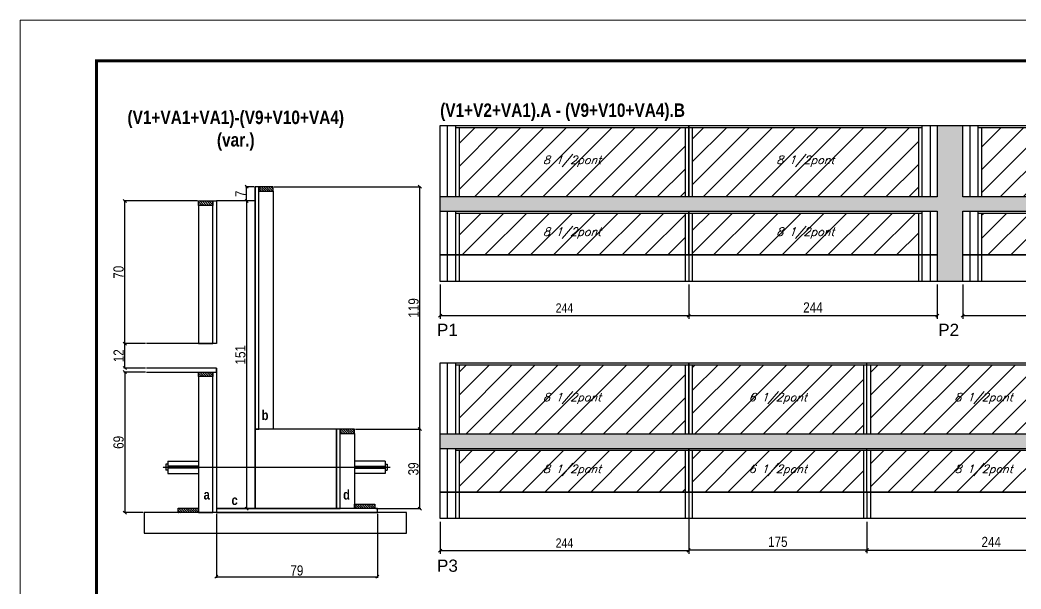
# Model space of a CAD drawing. Extents: x 3330 to 22105, y 1197 to 30204.
# Drawn here: x 17615 to 18597, y 22363 to 22922 of the extents above; entities that cross this region are included whole.
import ezdxf

# ---------------------------------------------------------------- set-up
doc = ezdxf.new("R2010")
doc.units = 0
doc.linetypes.add('DASHED', pattern=[0.75, 0.5, -0.25])
doc.linetypes.add('HIDDEN', pattern=[0.375, 0.25, -0.125])
for name, color, linetype in [('5', 5, 'Continuous'), ('barrote', 251, 'Continuous'), ('COTA', 241, 'Continuous'), ('detalhes', 4, 'Continuous'), ('NOMENCLATURA', 7, 'Continuous'), ('Painéis', 200, 'Continuous'), ('SARR_2.2x10', 60, 'Continuous'), ('SARR_2.2x7', 40, 'Continuous'), ('SARR_3.5x7', 81, 'Continuous'), ('TENSOR', 3, 'Continuous'), ('texto', 7, 'Continuous')]:
    doc.layers.add(name, color=color, linetype=linetype)
for name, color, linetype, lineweight in [('CONCRETO', 251, 'Continuous', 25), ('Folhas', 255, 'Continuous', 9), ('Hachura', 251, 'Continuous', 9), ('SARRAFO DE PRESSAO', 251, 'DASHED', 9)]:
    doc.layers.add(name, color=color, linetype=linetype, lineweight=lineweight)
doc.styles.add('COTA TECNICA', font='techl___.ttf', dxfattribs={"height": 10})
doc.styles.add('COTA TECNICA 2X', font='techl___.ttf', dxfattribs={"height": 10})
doc.styles.add('COTA TECNICA-50', font='techl___.ttf', dxfattribs={"height": 9})
doc.styles.add('Romans', font='romans.shx')
doc.styles.get("Standard").update_dxf_attribs({"font": 'arial.ttf'})
doc.styles.add('TECNICA', font='techb___.ttf', dxfattribs={"height": 10})
doc.dimstyles.new('COTA PAINEL-50', dxfattribs={"dimtxt": 9, "dimasz": 3, "dimexe": 3, "dimexo": 3, "dimgap": 3, "dimtad": 1, "dimdec": 1, "dimzin": 12, "dimdsep": 46, "dimtxsty": 'COTA TECNICA-50', "dimblk1": 'OBLIQUE', "dimblk2": 'OBLIQUE', "dimsah": 1, "dimcen": 0.9, "dimclrd": 4, "dimclre": 4, "dimclrt": 240, "dimadec": 1, "dimazin": 3, "dimtfac": 1, "dimtdec": 1, "dimtmove": 0, "dimatfit": 3, "dimfxl": 1, "dimtolj": 1, "dimtzin": 12, "dimarcsym": 0})
doc.dimstyles.new('PAINEL', dxfattribs={"dimtxt": 10, "dimasz": 3, "dimexe": 3, "dimexo": 3, "dimgap": 3, "dimtad": 1, "dimdec": 1, "dimzin": 12, "dimdsep": 46, "dimtxsty": 'COTA TECNICA', "dimblk1": 'OBLIQUE', "dimblk2": 'OBLIQUE', "dimsah": 1, "dimcen": 0.9, "dimclrd": 4, "dimclre": 4, "dimclrt": 240, "dimadec": 1, "dimazin": 3, "dimtfac": 1, "dimtdec": 1, "dimtmove": 0, "dimatfit": 3, "dimfxl": 1, "dimtolj": 1, "dimtzin": 12, "dimarcsym": 0})
doc.dimstyles.new('SECAO', dxfattribs={"dimscale": 0.333333, "dimtxt": 5, "dimasz": 9, "dimexe": 3, "dimexo": 3, "dimgap": 3, "dimtad": 1, "dimdec": 1, "dimlfac": 0.5, "dimzin": 12, "dimdsep": 46, "dimtxsty": 'COTA TECNICA 2X', "dimblk1": 'OBLIQUE', "dimblk2": 'OBLIQUE', "dimsah": 1, "dimcen": 0.9, "dimclrd": 4, "dimclre": 4, "dimclrt": 240, "dimadec": 1, "dimazin": 3, "dimtfac": 1, "dimtdec": 1, "dimtmove": 0, "dimatfit": 3, "dimfxl": 1, "dimtolj": 1, "dimtzin": 12, "dimarcsym": 0})
pattern_1 = [(45, (-116174.941, -6575.657), (-11.2253202, 11.2253202), [])]

# ---------------------------------------------------------------- blocks, each defined once
blk = doc.blocks.new('9999999999')
at = {"layer": 'Folhas'}
blk.add_lwpolyline([(98138.98, 34190.21), (99623.98, 34190.21), (99623.98, 35240.21), (98138.98, 35240.21)], close=True, dxfattribs=at)
at = {"layer": 'Folhas', "color": 30, "const_width": 3}
blk.add_lwpolyline([(98213.98, 34230.21), (99583.98, 34230.21), (99583.98, 35200.21), (98213.98, 35200.21)], close=True, dxfattribs=at)
blk = doc.blocks.new('_Oblique')
at = {"color": 0, "linetype": 'ByBlock', "lineweight": -2}
blk.add_line((-0.5, -0.5), (0.5, 0.5), dxfattribs=at)
blk = doc.blocks.new('*D2567')
at = {"layer": 'COTA', "color": 4, "lineweight": -2, "transparency": 16777216}
for p, q in [((17943.96, 22520.02), (18008.06, 22520.02)), ((18007.06, 22442.02), (18007.06, 22520.02)), ((17963.96, 22442.02), (18008.06, 22442.02))]:
    blk.add_line(p, q, dxfattribs=at)
at = {"layer": 'Defpoints', "color": 0, "transparency": 16777216}
for p in [(17942.96, 22520.02), (18007.06, 22520.02), (17962.96, 22442.02)]:
    blk.add_point(p, dxfattribs=at)
at = {"layer": 'COTA', "color": 4, "lineweight": -2, "transparency": 16777216, "xscale": 3, "yscale": 3, "zscale": 3}
for p, rotation in [((18007.06, 22520.02), 90), ((18007.06, 22442.02), 270)]:
    blk.add_blockref('_Oblique', p, dxfattribs=dict(at, rotation=rotation))
at = {"layer": 'COTA', "color": 240, "transparency": 16777216, "insert": (18000.81, 22481.02), "char_height": 10, "attachment_point": 5, "rotation": 90, "style": 'COTA TECNICA 2X'}
blk.add_mtext('\\A1;39', dxfattribs=at)
blk = doc.blocks.new('*D2568')
at = {"layer": 'COTA', "color": 4, "lineweight": -2, "transparency": 16777216}
for p, q in [((17863.96, 22758.02), (18008.06, 22758.02)), ((18007.06, 22520.02), (18007.06, 22758.02)), ((17943.96, 22520.02), (18008.06, 22520.02))]:
    blk.add_line(p, q, dxfattribs=at)
at = {"layer": 'Defpoints', "color": 0, "transparency": 16777216}
for p in [(17862.96, 22758.02), (18007.06, 22758.02), (17942.96, 22520.02)]:
    blk.add_point(p, dxfattribs=at)
at = {"layer": 'COTA', "color": 4, "lineweight": -2, "transparency": 16777216, "xscale": 3, "yscale": 3, "zscale": 3}
for p, rotation in [((18007.06, 22758.02), 90), ((18007.06, 22520.02), 270)]:
    blk.add_blockref('_Oblique', p, dxfattribs=dict(at, rotation=rotation))
at = {"layer": 'COTA', "color": 240, "transparency": 16777216, "insert": (18000.97, 22639.02), "char_height": 10, "attachment_point": 5, "rotation": 90, "style": 'COTA TECNICA 2X'}
blk.add_mtext('\\A1;119', dxfattribs=at)
blk = doc.blocks.new('*D2569')
at = {"layer": 'COTA', "color": 4, "lineweight": -2, "transparency": 16777216}
for p, q in [((17737.67, 22576.02), (17716.45, 22576.02)), ((17717.45, 22576.02), (17717.45, 22438.02)), ((17735.31, 22438.02), (17716.45, 22438.02))]:
    blk.add_line(p, q, dxfattribs=at)
at = {"layer": 'Defpoints', "color": 0, "transparency": 16777216}
for p in [(17738.67, 22576.02), (17717.45, 22438.02), (17736.31, 22438.02, 0)]:
    blk.add_point(p, dxfattribs=at)
at = {"layer": 'COTA', "color": 4, "lineweight": -2, "transparency": 16777216, "xscale": 3, "yscale": 3, "zscale": 3}
for p, rotation in [((17717.45, 22576.02), 90), ((17717.45, 22438.02), 270)]:
    blk.add_blockref('_Oblique', p, dxfattribs=dict(at, rotation=rotation))
at = {"layer": 'COTA', "color": 240, "transparency": 16777216, "insert": (17711.31, 22507.02), "char_height": 10, "attachment_point": 5, "rotation": 90, "style": 'COTA TECNICA 2X'}
blk.add_mtext('\\A1;69', dxfattribs=at)
blk = doc.blocks.new('*D2603')
at = {"layer": 'COTA', "color": 4, "lineweight": -2, "transparency": 16777216}
for p, q in [((17737.67, 22604.02), (17716.45, 22604.02)), ((17717.45, 22580.02), (17717.45, 22604.02)), ((17737.67, 22580.02), (17716.45, 22580.02))]:
    blk.add_line(p, q, dxfattribs=at)
at = {"layer": 'Defpoints', "color": 0, "transparency": 16777216}
for p in [(17717.45, 22604.02), (17738.67, 22604.02), (17738.67, 22580.02)]:
    blk.add_point(p, dxfattribs=at)
at = {"layer": 'COTA', "color": 4, "lineweight": -2, "transparency": 16777216, "xscale": 3, "yscale": 3, "zscale": 3}
for p, rotation in [((17717.45, 22604.02), 90), ((17717.45, 22580.02), 270)]:
    blk.add_blockref('_Oblique', p, dxfattribs=dict(at, rotation=rotation))
at = {"layer": 'COTA', "color": 240, "transparency": 16777216, "insert": (17711.39, 22592.02), "char_height": 10, "attachment_point": 5, "rotation": 90, "style": 'COTA TECNICA 2X'}
blk.add_mtext('\\A1;12', dxfattribs=at)
blk = doc.blocks.new('*D2604')
at = {"layer": 'COTA', "color": 4, "lineweight": -2, "transparency": 16777216}
for p, q in [((17788.76, 22744.02), (17716.45, 22744.02)), ((17717.45, 22604.02), (17717.45, 22744.02)), ((17737.67, 22604.02), (17716.45, 22604.02))]:
    blk.add_line(p, q, dxfattribs=at)
at = {"layer": 'Defpoints', "color": 0, "transparency": 16777216}
for p in [(17717.45, 22744.02), (17789.76, 22744.02), (17738.67, 22604.02)]:
    blk.add_point(p, dxfattribs=at)
at = {"layer": 'COTA', "color": 4, "lineweight": -2, "transparency": 16777216, "xscale": 3, "yscale": 3, "zscale": 3}
for p, rotation in [((17717.45, 22744.02), 90), ((17717.45, 22604.02), 270)]:
    blk.add_blockref('_Oblique', p, dxfattribs=dict(at, rotation=rotation))
at = {"layer": 'COTA', "color": 240, "transparency": 16777216, "insert": (17711.34, 22674.02), "char_height": 10, "attachment_point": 5, "rotation": 90, "style": 'COTA TECNICA 2X'}
blk.add_mtext('\\A1;70', dxfattribs=at)
blk = doc.blocks.new('*D2605')
at = {"layer": 'COTA', "color": 4, "lineweight": -2, "transparency": 16777216}
for p, q in [((17844.36, 22744.02), (17836.01, 22744.02)), ((17837.01, 22744.02), (17837.01, 22442.02)), ((17844.36, 22442.02), (17836.01, 22442.02))]:
    blk.add_line(p, q, dxfattribs=at)
at = {"layer": 'Defpoints', "color": 0, "transparency": 16777216}
for p in [(17845.36, 22744.02), (17837.01, 22442.02), (17845.36, 22442.02)]:
    blk.add_point(p, dxfattribs=at)
at = {"layer": 'COTA', "color": 4, "lineweight": -2, "transparency": 16777216, "xscale": 3, "yscale": 3, "zscale": 3}
for p, rotation in [((17837.01, 22744.02), 90), ((17837.01, 22442.02), 270)]:
    blk.add_blockref('_Oblique', p, dxfattribs=dict(at, rotation=rotation))
at = {"layer": 'COTA', "color": 240, "transparency": 16777216, "insert": (17830.9, 22593.02), "char_height": 10, "attachment_point": 5, "rotation": 90, "style": 'COTA TECNICA 2X'}
blk.add_mtext('\\A1;151', dxfattribs=at)
blk = doc.blocks.new('*D2606')
at = {"layer": 'COTA', "color": 4, "lineweight": -2, "transparency": 16777216}
for p, q in [((17807.36, 22437.02), (17807.36, 22374.08)), ((17965.36, 22437.02), (17965.36, 22374.08)), ((17807.36, 22375.08), (17965.36, 22375.08))]:
    blk.add_line(p, q, dxfattribs=at)
at = {"layer": 'Defpoints', "color": 0, "transparency": 16777216}
for p in [(17807.36, 22438.02), (17965.36, 22438.02), (17965.36, 22375.08)]:
    blk.add_point(p, dxfattribs=at)
at = {"layer": 'COTA', "color": 4, "lineweight": -2, "transparency": 16777216, "xscale": 3, "yscale": 3, "zscale": 3, "rotation": 180}
blk.add_blockref('_Oblique', (17807.36, 22375.08), dxfattribs=at)
at = {"layer": 'COTA', "color": 4, "lineweight": -2, "transparency": 16777216, "xscale": 3, "yscale": 3, "zscale": 3}
blk.add_blockref('_Oblique', (17965.36, 22375.08), dxfattribs=at)
at = {"layer": 'COTA', "color": 240, "transparency": 16777216, "insert": (17886.36, 22381.19), "char_height": 10, "attachment_point": 5, "style": 'COTA TECNICA 2X'}
blk.add_mtext('\\A1;79', dxfattribs=at)
blk = doc.blocks.new('*D2607')
at = {"layer": 'COTA', "color": 4, "lineweight": -2, "transparency": 16777216}
for p, q in [((17844.36, 22758.02), (17836.01, 22758.02)), ((17837.01, 22744.02), (17837.01, 22758.02)), ((17844.36, 22744.02), (17836.01, 22744.02))]:
    blk.add_line(p, q, dxfattribs=at)
at = {"layer": 'Defpoints', "color": 0, "transparency": 16777216}
for p in [(17837.01, 22758.02), (17845.36, 22758.02), (17845.36, 22744.02)]:
    blk.add_point(p, dxfattribs=at)
at = {"layer": 'COTA', "color": 4, "lineweight": -2, "transparency": 16777216, "xscale": 3, "yscale": 3, "zscale": 3}
for p, rotation in [((17837.01, 22758.02), 90), ((17837.01, 22744.02), 270)]:
    blk.add_blockref('_Oblique', p, dxfattribs=dict(at, rotation=rotation))
at = {"layer": 'COTA', "color": 240, "transparency": 16777216, "insert": (17830.93, 22751.02), "char_height": 10, "attachment_point": 5, "rotation": 90, "style": 'COTA TECNICA 2X'}
blk.add_mtext('\\A1;7', dxfattribs=at)
blk = doc.blocks.new('*D2608')
at = {"layer": 'COTA', "color": 4, "linetype": 'ByBlock', "lineweight": -2, "transparency": 16777216}
for p, q in [((18027.04, 22662.03), (18027.04, 22628.41)), ((18271.04, 22662.03), (18271.04, 22628.41)), ((18271.04, 22631.41), (18027.04, 22631.41))]:
    blk.add_line(p, q, dxfattribs=at)
at = {"layer": 'Defpoints', "color": 0, "linetype": 'ByBlock', "transparency": 16777216}
for p in [(18027.04, 22665.03), (18271.04, 22665.03), (18027.04, 22631.41)]:
    blk.add_point(p, dxfattribs=at)
at = {"layer": 'COTA', "color": 4, "linetype": 'ByBlock', "lineweight": -2, "transparency": 16777216, "xscale": 3, "yscale": 3, "zscale": 3, "rotation": 180}
blk.add_blockref('_Oblique', (18027.04, 22631.41), dxfattribs=at)
at = {"layer": 'COTA', "color": 4, "linetype": 'ByBlock', "lineweight": -2, "transparency": 16777216, "xscale": 3, "yscale": 3, "zscale": 3}
blk.add_blockref('_Oblique', (18271.04, 22631.41), dxfattribs=at)
at = {"layer": 'COTA', "color": 240, "linetype": 'ByBlock', "transparency": 16777216, "insert": (18149.04, 22638.97), "char_height": 9, "attachment_point": 5, "style": 'COTA TECNICA-50'}
blk.add_mtext('\\A1;244', dxfattribs=at)
blk = doc.blocks.new('*D2609')
at = {"layer": 'COTA', "color": 4, "linetype": 'ByBlock', "lineweight": -2, "transparency": 16777216}
for p, q in [((18271.04, 22662.03), (18271.04, 22628.41)), ((18515.04, 22662.03), (18515.04, 22628.41)), ((18515.04, 22631.41), (18271.04, 22631.41))]:
    blk.add_line(p, q, dxfattribs=at)
at = {"layer": 'Defpoints', "color": 0, "linetype": 'ByBlock', "transparency": 16777216}
for p in [(18271.04, 22665.03), (18515.04, 22665.03), (18271.04, 22631.41)]:
    blk.add_point(p, dxfattribs=at)
at = {"layer": 'COTA', "color": 4, "linetype": 'ByBlock', "lineweight": -2, "transparency": 16777216, "xscale": 3, "yscale": 3, "zscale": 3, "rotation": 180}
blk.add_blockref('_Oblique', (18271.04, 22631.41), dxfattribs=at)
at = {"layer": 'COTA', "color": 4, "linetype": 'ByBlock', "lineweight": -2, "transparency": 16777216, "xscale": 3, "yscale": 3, "zscale": 3}
blk.add_blockref('_Oblique', (18515.04, 22631.41), dxfattribs=at)
at = {"layer": 'COTA', "color": 240, "linetype": 'ByBlock', "transparency": 16777216, "insert": (18393.04, 22639.48), "char_height": 10, "attachment_point": 5, "style": 'COTA TECNICA'}
blk.add_mtext('\\A1;244', dxfattribs=at)
blk = doc.blocks.new('*D2610')
at = {"layer": 'COTA', "color": 4, "linetype": 'ByBlock', "lineweight": -2, "transparency": 16777216}
for p, q in [((18540.04, 22662.03), (18540.04, 22628.41)), ((18784.04, 22662.03), (18784.04, 22628.41)), ((18784.04, 22631.41), (18540.04, 22631.41))]:
    blk.add_line(p, q, dxfattribs=at)
at = {"layer": 'Defpoints', "color": 0, "linetype": 'ByBlock', "transparency": 16777216}
for p in [(18540.04, 22665.03), (18784.04, 22665.03), (18540.04, 22631.41)]:
    blk.add_point(p, dxfattribs=at)
at = {"layer": 'COTA', "color": 4, "linetype": 'ByBlock', "lineweight": -2, "transparency": 16777216, "xscale": 3, "yscale": 3, "zscale": 3, "rotation": 180}
blk.add_blockref('_Oblique', (18540.04, 22631.41), dxfattribs=at)
at = {"layer": 'COTA', "color": 4, "linetype": 'ByBlock', "lineweight": -2, "transparency": 16777216, "xscale": 3, "yscale": 3, "zscale": 3}
blk.add_blockref('_Oblique', (18784.04, 22631.41), dxfattribs=at)
at = {"layer": 'COTA', "color": 240, "linetype": 'ByBlock', "transparency": 16777216, "insert": (18662.04, 22638.97), "char_height": 9, "attachment_point": 5, "style": 'COTA TECNICA-50'}
blk.add_mtext('\\A1;244', dxfattribs=at)
blk = doc.blocks.new('*D2615')
at = {"layer": 'COTA', "color": 4, "linetype": 'ByBlock', "lineweight": -2, "transparency": 16777216}
for p, q in [((18271.04, 22455.15), (18271.04, 22397.67)), ((18027.04, 22429.15), (18027.04, 22397.67)), ((18271.04, 22400.67), (18027.04, 22400.67))]:
    blk.add_line(p, q, dxfattribs=at)
at = {"layer": 'Defpoints', "color": 0, "linetype": 'ByBlock', "transparency": 16777216}
for p in [(18271.04, 22458.15), (18027.04, 22432.15), (18027.04, 22400.67)]:
    blk.add_point(p, dxfattribs=at)
at = {"layer": 'COTA', "color": 4, "linetype": 'ByBlock', "lineweight": -2, "transparency": 16777216, "xscale": 3, "yscale": 3, "zscale": 3, "rotation": 180}
blk.add_blockref('_Oblique', (18027.04, 22400.67), dxfattribs=at)
at = {"layer": 'COTA', "color": 4, "linetype": 'ByBlock', "lineweight": -2, "transparency": 16777216, "xscale": 3, "yscale": 3, "zscale": 3}
blk.add_blockref('_Oblique', (18271.04, 22400.67), dxfattribs=at)
at = {"layer": 'COTA', "color": 240, "linetype": 'ByBlock', "transparency": 16777216, "insert": (18149.04, 22408.23), "char_height": 9, "attachment_point": 5, "style": 'COTA TECNICA-50'}
blk.add_mtext('\\A1;244', dxfattribs=at)
blk = doc.blocks.new('*D2616')
at = {"layer": 'COTA', "color": 4, "linetype": 'ByBlock', "lineweight": -2, "transparency": 16777216}
for p, q in [((18271.04, 22455.15), (18271.04, 22398.21)), ((18446.04, 22429.15), (18446.04, 22398.21)), ((18446.04, 22401.21), (18271.04, 22401.21))]:
    blk.add_line(p, q, dxfattribs=at)
at = {"layer": 'Defpoints', "color": 0, "linetype": 'ByBlock', "transparency": 16777216}
for p in [(18271.04, 22458.15), (18446.04, 22432.15), (18271.04, 22401.21)]:
    blk.add_point(p, dxfattribs=at)
at = {"layer": 'COTA', "color": 4, "linetype": 'ByBlock', "lineweight": -2, "transparency": 16777216, "xscale": 3, "yscale": 3, "zscale": 3, "rotation": 180}
blk.add_blockref('_Oblique', (18271.04, 22401.21), dxfattribs=at)
at = {"layer": 'COTA', "color": 4, "linetype": 'ByBlock', "lineweight": -2, "transparency": 16777216, "xscale": 3, "yscale": 3, "zscale": 3}
blk.add_blockref('_Oblique', (18446.04, 22401.21), dxfattribs=at)
at = {"layer": 'COTA', "color": 240, "linetype": 'ByBlock', "transparency": 16777216, "insert": (18358.54, 22409.32), "char_height": 10, "attachment_point": 5, "style": 'COTA TECNICA'}
blk.add_mtext('\\A1;175', dxfattribs=at)
blk = doc.blocks.new('*D2570')
at = {"layer": 'COTA', "color": 4, "linetype": 'ByBlock', "lineweight": -2, "transparency": 16777216}
for p, q in [((18446.04, 22429.15), (18446.04, 22398.18)), ((18690.04, 22429.15), (18690.04, 22398.18)), ((18446.04, 22401.18), (18690.04, 22401.18))]:
    blk.add_line(p, q, dxfattribs=at)
at = {"layer": 'Defpoints', "color": 0, "linetype": 'ByBlock', "transparency": 16777216}
for p in [(18446.04, 22432.15), (18690.04, 22432.15), (18690.04, 22401.18)]:
    blk.add_point(p, dxfattribs=at)
at = {"layer": 'COTA', "color": 4, "linetype": 'ByBlock', "lineweight": -2, "transparency": 16777216, "xscale": 3, "yscale": 3, "zscale": 3, "rotation": 180}
blk.add_blockref('_Oblique', (18446.04, 22401.18), dxfattribs=at)
at = {"layer": 'COTA', "color": 4, "linetype": 'ByBlock', "lineweight": -2, "transparency": 16777216, "xscale": 3, "yscale": 3, "zscale": 3}
blk.add_blockref('_Oblique', (18690.04, 22401.18), dxfattribs=at)
at = {"layer": 'COTA', "color": 240, "linetype": 'ByBlock', "transparency": 16777216, "insert": (18568.04, 22409.25), "char_height": 10, "attachment_point": 5, "style": 'COTA TECNICA'}
blk.add_mtext('\\A1;244', dxfattribs=at)

msp = doc.modelspace()

# ---------------------------------------------------------------- hatches: boundary and pattern name
at = {"layer": 'COTA', "linetype": 'ByBlock'}
h = msp.add_hatch(dxfattribs=at)
h.set_pattern_fill('AR-CONC', color=256, scale=0.03)
h.set_pattern_definition([(50, (-116174.9415, -6575.6573), (5.46554007, -0.47817257), [0.5715, -6.2865]), (355, (-116174.9415, -6575.657), (-1.05730264, 5.73170536), [0.4572, -5.02921753]), (100.4514447, (-116174.486, -6575.697), (4.40823741, 5.25353256), [0.48570026, -5.34270734]), (46.1842, (-116174.9415, -6574.133), (8.13237123, -1.26126984), [0.85725, -9.42975]), (96.6355576, (-116174.264, -6574.238), (7.122124, 7.42278374), [0.7285507, -8.01406824]), (351.184151, (-116174.9415, -6574.133), (7.122124, 7.42278374), [0.685799, -7.54379196]), (21, (-116174.1795, -6574.5143), (4.54843174, -3.06795595), [0.5715, -6.2865]), (326, (-116174.1795, -6574.514), (1.85406085, 5.52563898), [0.4572, -5.0292]), (71.451445, (-116173.8004, -6574.77), (6.40249258, 2.45768307), [0.48570026, -5.34269813]), (37.5, (-116174.9415, -6575.6573), (0.092658098, 2.536651166), [0, -4.96824, 0, -5.1054, 0, -5.04825]), (7.5, (-116174.9415, -6575.6573), (2.004589875, 3.005417245), [0, -2.91084, 0, -4.85394, 0, -1.92405]), (327.5, (-116176.6407, -6575.6573), (4.067717855, -0.17186232), [0, -1.905, 0, -5.9436, 0, -7.8867]), (317.5, (-116177.4027, -6575.6573), (4.44387544, 0.76279473), [0, -2.4765, 0, -3.94716, 0, -5.6007])])
h.paths.add_polyline_path([(18540.04, 22818.03), (18515.04, 22818.03), (18515.04, 22748.03), (18271.04, 22748.03), (18027.04, 22748.03), (18027.04, 22734.03), (18271.04, 22734.03), (18515.04, 22734.03), (18515.04, 22691.03), (18515.04, 22665.03), (18540.04, 22665.03), (18540.04, 22691.03), (18540.04, 22734.03), (18784.04, 22734.03), (19028.04, 22734.03), (19028.04, 22748.03), (18784.04, 22748.03), (18540.04, 22748.03)])
h = msp.add_hatch(dxfattribs=at)
h.set_pattern_fill('AR-CONC', color=256, scale=0.03)
h.set_pattern_definition([(50, (-113004.9415, -7732.659), (5.46554007, -0.47817257), [0.5715, -6.2865]), (355, (-113004.9415, -7732.659), (-1.05730264, 5.73170536), [0.4572, -5.02921753]), (100.4514447, (-113004.486, -7732.699), (4.40823741, 5.25353256), [0.48570026, -5.34270734]), (46.1842, (-113004.9415, -7731.135), (8.13237123, -1.26126984), [0.85725, -9.42975]), (96.6355576, (-113004.264, -7731.24), (7.122124, 7.42278374), [0.7285507, -8.01406824]), (351.184151, (-113004.9415, -7731.135), (7.122124, 7.42278374), [0.685799, -7.54379196]), (21, (-113004.1795, -7731.516), (4.54843174, -3.06795595), [0.5715, -6.2865]), (326, (-113004.1795, -7731.516), (1.85406085, 5.52563898), [0.4572, -5.0292]), (71.451445, (-113003.8004, -7731.7717), (6.40249258, 2.45768307), [0.48570026, -5.34269813]), (37.5, (-113004.9415, -7732.659), (0.092658098, 2.536651166), [0, -4.96824, 0, -5.1054, 0, -5.04825]), (7.5, (-113004.9415, -7732.659), (2.004589875, 3.005417245), [0, -2.91084, 0, -4.85394, 0, -1.92405]), (327.5, (-113006.6407, -7732.659), (4.067717855, -0.17186232), [0, -1.905, 0, -5.9436, 0, -7.8867]), (317.5, (-113007.4027, -7732.659), (4.44387544, 0.76279473), [0, -2.4765, 0, -3.94716, 0, -5.6007])])
h.paths.add_polyline_path([(18690.04, 22501.15), (18690.04, 22515.15), (18271.04, 22515.15), (18027.04, 22515.15), (18027.04, 22501.15), (18271.04, 22501.15)])
at = {"layer": 'Hachura', "linetype": 'ByBlock'}
h = msp.add_hatch(dxfattribs=at)
h.set_pattern_fill('ANSI31', color=256, scale=5)
h.set_pattern_definition(pattern_1)
h.paths.add_polyline_path([(18267.54, 22815.83), (18045.54, 22815.83), (18045.54, 22748.03), (18267.54, 22748.03)])
h.paths.add_polyline_path([(18496.54, 22748.03), (18496.54, 22815.83), (18274.54, 22815.83), (18274.54, 22748.03)])
h.paths.add_polyline_path([(18045.54, 22731.83), (18045.54, 22691.03), (18267.54, 22691.03), (18267.54, 22731.83)])
h.paths.add_polyline_path([(18274.54, 22691.03), (18496.54, 22691.03), (18496.54, 22731.83), (18274.54, 22731.83)])
h.paths.add_polyline_path([(18780.54, 22748.03), (18780.54, 22815.83), (18558.54, 22815.83), (18558.54, 22748.03)])
h.paths.add_polyline_path([(18558.54, 22731.83), (18558.54, 22691.03), (18780.54, 22691.03), (18780.54, 22731.83)])
h.paths.add_polyline_path([(19009.54, 22691.03), (19009.54, 22731.83), (18787.54, 22731.83), (18787.54, 22691.03)])
h.paths.add_polyline_path([(19009.54, 22748.03), (19009.54, 22815.83), (18787.54, 22815.83), (18787.54, 22748.03)])
h = msp.add_hatch(dxfattribs=at)
h.set_pattern_fill('ANSI31', color=256, scale=5)
h.set_pattern_definition(pattern_1)
h.paths.add_polyline_path([(18267.54, 22582.95), (18045.54, 22582.95), (18045.54, 22515.15), (18267.54, 22515.15)])
h.paths.add_polyline_path([(18274.54, 22582.95), (18274.54, 22515.15), (18442.54, 22515.15), (18442.54, 22582.95)])
h.paths.add_polyline_path([(18449.54, 22582.95), (18449.54, 22515.15), (18671.54, 22515.15), (18671.54, 22582.95)])
h.paths.add_polyline_path([(18671.54, 22458.15), (18671.54, 22498.95), (18449.54, 22498.95), (18449.54, 22458.15)])
h.paths.add_polyline_path([(18442.54, 22458.15), (18442.54, 22498.95), (18274.54, 22498.95), (18274.54, 22458.15)])
h.paths.add_polyline_path([(18267.54, 22458.15), (18267.54, 22498.95), (18045.54, 22498.95), (18045.54, 22458.15)])
at = {"layer": 'SARR_2.2x10'}
h = msp.add_hatch(dxfattribs=at)
h.set_pattern_fill('ANSI31', color=256, scale=0.5, angle=90)
h.set_pattern_definition([(135, (51136.5032, -101070.1455), (-1.122532015, -1.122532015), [])])
h.paths.add_polyline_path([(17942.96, 22446.42), (17942.96, 22442.02), (17962.96, 22442.02), (17962.96, 22446.42)])
h = msp.add_hatch(dxfattribs=at)
h.set_pattern_fill('ANSI31', color=256, scale=0.5, angle=90)
h.set_pattern_definition([(135, (50963.3032, -101074.1455), (-1.122532015, -1.122532015), [])])
h.paths.add_polyline_path([(17769.76, 22442.42), (17769.76, 22438.02), (17789.76, 22438.02), (17789.76, 22442.42)])
at = {"layer": 'SARR_2.2x7'}
h = msp.add_hatch(dxfattribs=at)
h.set_pattern_fill('ANSI31', color=256, scale=0.5, angle=90)
h.set_pattern_definition([(135, (50957.3032, -100758.5455), (-1.122532015, -1.122532015), [])])
h.paths.add_polyline_path([(17848.96, 22758.02), (17848.96, 22753.62), (17862.96, 22753.62), (17862.96, 22758.02)])
h = msp.add_hatch(dxfattribs=at)
h.set_pattern_fill('ANSI31', color=256, scale=0.5, angle=90)
h.set_pattern_definition([(135, (50957.3032, -100772.5455), (-1.122532015, -1.122532015), [])])
h.paths.add_polyline_path([(17803.76, 22744.02), (17803.76, 22739.62), (17789.76, 22739.62), (17789.76, 22744.02)])
h = msp.add_hatch(dxfattribs=at)
h.set_pattern_fill('ANSI31', color=256, scale=0.5, angle=90)
h.set_pattern_definition([(135, (50957.3032, -100940.5455), (-1.122532015, -1.122532015), [])])
h.paths.add_polyline_path([(17803.76, 22576.02), (17803.76, 22571.62), (17789.76, 22571.62), (17789.76, 22576.02)])
h = msp.add_hatch(dxfattribs=at)
h.set_pattern_fill('ANSI31', color=256, scale=0.5, angle=90)
h.set_pattern_definition([(135, (51037.3032, -100996.5455), (-1.122532015, -1.122532015), [])])
h.paths.add_polyline_path([(17928.96, 22520.02), (17928.96, 22515.62), (17942.96, 22515.62), (17942.96, 22520.02)])

# ---------------------------------------------------------------- linework, layer by layer
at = {"ltscale": 3}
for p, q in [((17757.76, 22485.59), (17757.76, 22479.59)), ((17759.76, 22485.59), (17757.76, 22485.59)), ((17759.76, 22488.59), (17759.76, 22476.59)), ((17759.76, 22488.59), (17789.76, 22488.59)), ((17972.96, 22488.59), (17942.96, 22488.59)), ((17972.96, 22488.59), (17972.96, 22476.59)), ((17972.96, 22485.59), (17974.96, 22485.59)), ((17974.96, 22485.59), (17974.96, 22479.59)), ((17759.76, 22479.59), (17757.76, 22479.59)), ((17789.76, 22483.59), (17759.76, 22483.59)), ((17789.76, 22481.59), (17759.76, 22481.59)), ((17759.76, 22476.59), (17789.76, 22476.59)), ((17942.96, 22483.59), (17972.96, 22483.59)), ((17942.96, 22481.59), (17972.96, 22481.59)), ((17972.96, 22476.59), (17942.96, 22476.59)), ((17972.96, 22479.59), (17974.96, 22479.59))]:
    msp.add_line(p, q, dxfattribs=at)
at = {"layer": 'barrote', "elevation": 0}
msp.add_lwpolyline([(17736.31, 22418.02), (17993.92, 22418.02), (17993.92, 22438.02), (17736.31, 22438.02)], close=True, dxfattribs=at)
at = {"layer": 'CONCRETO', "linetype": 'Continuous'}
for p, q in [((17845.36, 22520.02), (17845.36, 22758.02)), ((17845.36, 22744.02), (17807.36, 22744.02)), ((17807.36, 22744.02), (17807.36, 22604.02)), ((17807.36, 22604.02), (17738.67, 22604.02)), ((17807.36, 22580.02), (17807.36, 22442.02)), ((17845.36, 22442.02), (17845.36, 22520.02)), ((17925.36, 22520.02), (17845.36, 22520.02)), ((17845.36, 22520.02), (17845.36, 22442.02)), ((17925.36, 22442.02), (17925.36, 22520.02)), ((17807.36, 22442.02), (17845.36, 22442.02)), ((17845.36, 22442.02), (17925.36, 22442.02))]:
    msp.add_line(p, q, dxfattribs=at)
at = {"layer": 'COTA', "linetype": 'ByBlock'}
for p, q in [((18515.04, 22818.03), (18540.04, 22818.03)), ((18027.04, 22734.03), (18027.04, 22748.03)), ((18271.04, 22691.03), (18271.04, 22665.03)), ((18045.54, 22665.03), (18042.04, 22665.03)), ((18274.54, 22665.03), (18267.54, 22665.03)), ((18500.04, 22665.03), (18496.54, 22665.03)), ((18540.04, 22665.03), (18515.04, 22665.03)), ((18558.54, 22665.03), (18555.04, 22665.03)), ((18027.04, 22501.15), (18027.04, 22515.15)), ((18271.04, 22458.15), (18271.04, 22432.15)), ((18446.04, 22458.15), (18446.04, 22432.15)), ((18045.54, 22432.15), (18042.04, 22432.15)), ((18274.54, 22432.15), (18267.54, 22432.15)), ((18449.54, 22432.15), (18442.54, 22432.15))]:
    msp.add_line(p, q, dxfattribs=at)
at = {"layer": 'Painéis', "linetype": 'Continuous'}
for p, q in [((18271.04, 22691.03), (18271.04, 22734.03)), ((18446.04, 22515.15), (18446.04, 22585.15)), ((18271.04, 22458.15), (18271.04, 22501.15)), ((18446.04, 22458.15), (18446.04, 22501.15))]:
    msp.add_line(p, q, dxfattribs=at)
for points in [[(18027.04, 22818.03), (18271.04, 22818.03), (18271.04, 22748.03), (18027.04, 22748.03)], [(18271.04, 22818.03), (18515.04, 22818.03), (18515.04, 22748.03), (18271.04, 22748.03)], [(18540.04, 22818.03), (18784.04, 22818.03), (18784.04, 22748.03), (18540.04, 22748.03)], [(18027.04, 22734.03), (18271.04, 22734.03), (18271.04, 22691.03), (18027.04, 22691.03)], [(18271.04, 22734.03), (18515.04, 22734.03), (18515.04, 22691.03), (18271.04, 22691.03)], [(18540.04, 22734.03), (18784.04, 22734.03), (18784.04, 22691.03), (18540.04, 22691.03)], [(18027.04, 22691.03), (18515.04, 22691.03), (18515.04, 22665.03), (18027.04, 22665.03)], [(18540.04, 22691.03), (19028.04, 22691.03), (19028.04, 22665.03), (18540.04, 22665.03)], [(18027.04, 22585.15), (18271.04, 22585.15), (18271.04, 22515.15), (18027.04, 22515.15)], [(18271.04, 22585.15), (18690.04, 22585.15), (18690.04, 22515.15), (18271.04, 22515.15)], [(18027.04, 22501.15), (18271.04, 22501.15), (18271.04, 22458.15), (18027.04, 22458.15)], [(18271.04, 22501.15), (18690.04, 22501.15), (18690.04, 22458.15), (18271.04, 22458.15)], [(18027.04, 22458.15), (18690.04, 22458.15), (18690.04, 22432.15), (18027.04, 22432.15)], [(17965.36, 22442.02), (17807.36, 22442.02), (17807.36, 22438.02), (17965.36, 22438.02)]]:
    msp.add_lwpolyline(points, close=True, dxfattribs=at)
at = {"layer": 'Painéis', "linetype": 'Continuous', "elevation": 0}
for points in [[(17848.96, 22520.02), (17848.96, 22758.02), (17845.36, 22758.02), (17845.36, 22520.02)], [(17803.76, 22604.02), (17803.76, 22744.02), (17807.36, 22744.02), (17807.36, 22604.02)], [(17803.76, 22438.02), (17803.76, 22576.02), (17807.36, 22576.02), (17807.36, 22438.02)], [(17928.96, 22442.02), (17928.96, 22520.02), (17925.36, 22520.02), (17925.36, 22442.02)]]:
    msp.add_lwpolyline(points, close=True, dxfattribs=at)
at = {"layer": 'Painéis', "linetype": 'Continuous'}
msp.add_lwpolyline([(17738.67, 22576.02), (17807.36, 22576.02), (17807.36, 22580.02), (17738.67, 22580.02)], dxfattribs=at)
at = {"layer": 'SARR_2.2x10', "elevation": 0}
for points in [[(17942.96, 22446.42), (17962.96, 22446.42), (17962.96, 22442.02), (17942.96, 22442.02)], [(17769.76, 22442.42), (17789.76, 22442.42), (17789.76, 22438.02), (17769.76, 22438.02)]]:
    msp.add_lwpolyline(points, close=True, dxfattribs=at)
at = {"layer": 'SARR_2.2x7', "linetype": 'Continuous'}
for p, q in [((18034.04, 22818.03), (18034.04, 22748.03)), ((18271.04, 22815.83), (18042.04, 22815.83)), ((18500.04, 22815.83), (18271.04, 22815.83)), ((18508.04, 22818.03), (18508.04, 22748.03)), ((18547.04, 22818.03), (18547.04, 22748.03)), ((18784.04, 22815.83), (18555.04, 22815.83)), ((18034.04, 22734.03), (18034.04, 22691.03)), ((18271.04, 22731.83), (18042.04, 22731.83)), ((18500.04, 22731.83), (18271.04, 22731.83)), ((18508.04, 22734.03), (18508.04, 22691.03)), ((18547.04, 22734.03), (18547.04, 22691.03)), ((18784.04, 22731.83), (18555.04, 22731.83)), ((18034.04, 22691.03), (18034.04, 22665.03)), ((18508.04, 22691.03), (18508.04, 22665.03)), ((18547.04, 22691.03), (18547.04, 22665.03)), ((18034.04, 22585.15), (18034.04, 22515.15)), ((18271.04, 22582.95), (18042.04, 22582.95)), ((18446.04, 22582.95), (18271.04, 22582.95)), ((18675.04, 22582.95), (18446.04, 22582.95)), ((18034.04, 22501.15), (18034.04, 22458.15)), ((18271.04, 22498.95), (18042.04, 22498.95)), ((18446.04, 22498.95), (18271.04, 22498.95)), ((18675.04, 22498.95), (18446.04, 22498.95)), ((18034.04, 22458.15), (18034.04, 22432.15))]:
    msp.add_line(p, q, dxfattribs=at)
at = {"layer": 'SARR_2.2x7'}
for points in [[(17862.96, 22758.02), (17848.96, 22758.02), (17848.96, 22753.62), (17862.96, 22753.62)], [(17789.76, 22744.02), (17803.76, 22744.02), (17803.76, 22739.62), (17789.76, 22739.62)], [(17789.76, 22576.02), (17803.76, 22576.02), (17803.76, 22571.62), (17789.76, 22571.62)], [(17942.96, 22520.02), (17928.96, 22520.02), (17928.96, 22515.62), (17942.96, 22515.62)]]:
    msp.add_lwpolyline(points, close=True, dxfattribs=at)
at = {"layer": 'SARR_3.5x7'}
for p, q in [((18042.04, 22818.03), (18042.04, 22748.03)), ((18045.54, 22815.83), (18045.54, 22748.03)), ((18267.54, 22815.83), (18267.54, 22748.03)), ((18274.54, 22815.83), (18274.54, 22748.03)), ((18496.54, 22815.83), (18496.54, 22748.03)), ((18500.04, 22818.03), (18500.04, 22748.03)), ((18555.04, 22818.03), (18555.04, 22748.03)), ((18558.54, 22815.83), (18558.54, 22748.03)), ((18042.04, 22734.03), (18042.04, 22665.03)), ((18045.54, 22731.83), (18045.54, 22665.03)), ((18267.54, 22731.83), (18267.54, 22665.03)), ((18274.54, 22731.83), (18274.54, 22665.03)), ((18496.54, 22731.83), (18496.54, 22665.03)), ((18500.04, 22734.03), (18500.04, 22665.03)), ((18555.04, 22734.03), (18555.04, 22665.03)), ((18558.54, 22731.83), (18558.54, 22665.03)), ((18042.04, 22585.15), (18042.04, 22515.15)), ((18045.54, 22582.95), (18045.54, 22515.15)), ((18267.54, 22582.95), (18267.54, 22515.15)), ((18274.54, 22582.95), (18274.54, 22515.15)), ((18442.54, 22582.95), (18442.54, 22515.15)), ((18449.54, 22582.95), (18449.54, 22515.15)), ((18042.04, 22501.15), (18042.04, 22432.15)), ((18045.54, 22498.95), (18045.54, 22432.15)), ((18267.54, 22498.95), (18267.54, 22432.15)), ((18274.54, 22498.95), (18274.54, 22432.15)), ((18442.54, 22498.95), (18442.54, 22432.15)), ((18449.54, 22498.95), (18449.54, 22432.15))]:
    msp.add_line(p, q, dxfattribs=at)
at = {"layer": 'SARR_3.5x7', "elevation": 0}
for points in [[(17848.96, 22753.62), (17862.96, 22753.62), (17862.96, 22520.02), (17848.96, 22520.02)], [(17803.76, 22739.62), (17789.76, 22739.62), (17789.76, 22604.02), (17803.76, 22604.02)], [(17803.76, 22571.62), (17789.76, 22571.62), (17789.76, 22438.02), (17803.76, 22438.02)], [(17928.96, 22515.62), (17942.96, 22515.62), (17942.96, 22442.02), (17928.96, 22442.02)]]:
    msp.add_lwpolyline(points, close=True, dxfattribs=at)
at = {"layer": 'TENSOR', "linetype": 'HIDDEN', "ltscale": 0.5}
msp.add_line((17754.76, 22482.59), (17977.96, 22482.59), dxfattribs=at)

# ---------------------------------------------------------------- block references
at = {"layer": 'SARRAFO DE PRESSAO', "color": 6, "linetype": 'ByBlock'}
msp.add_blockref('9999999999', (-80524.42, -12318.53), dxfattribs=at)

# ---------------------------------------------------------------- texts
at = {"layer": '5', "linetype": 'Continuous'}
for s, p in [('P1', (18023.94, 22611.51)), ('P2', (18516.01, 22611.51)), ('P3', (18023.94, 22379.97))]:
    msp.add_text(s, height=12, rotation=359.99996, dxfattribs=at).set_placement(p)
at = {"layer": 'detalhes', "style": 'TECNICA'}
for s, p in [('b', (17851.75, 22528.92)), ('a', (17794.79, 22450.92)), ('d', (17931.75, 22450.92)), ('c', (17822.19, 22445.5))]:
    msp.add_text(s, height=9.6, dxfattribs=at).set_placement(p)
at = {"layer": 'NOMENCLATURA', "style": 'TECNICA'}
msp.add_text('(V1+V2+VA1).A - (V9+V10+VA4).B', height=13.2, dxfattribs=at).set_placement((18027.04, 22826.55))
at = {"layer": 'NOMENCLATURA', "insert": (17826.36, 22832.7), "char_height": 13.2, "attachment_point": 2, "style": 'TECNICA'}
msp.add_mtext_dynamic_manual_height_columns('(V1+VA1+VA1)-(V9+V10+VA4)\\P(var.)', width=300.2766, gutter_width=1, heights=[50.63], dxfattribs=at)
at = {"layer": 'texto', "color": 2, "char_height": 8, "attachment_point": 5, "style": 'Romans'}
for s, insert in [('{\\Q19;\\C256;8 1/2pont}', (18156.54, 22783.03)), ('{\\Q19;\\C256;8 1/2pont}', (18385.54, 22783.03)), ('{\\Q19;\\C256;8 1/2pont}', (18156.54, 22712.53)), ('{\\Q19;\\C256;8 1/2pont}', (18385.54, 22712.53)), ('{\\Q19;\\C256;8 1/2pont}', (18156.54, 22550.15)), ('{\\Q19;\\C256;6 1/2pont}', (18358.54, 22550.15)), ('{\\Q19;\\C256;8 1/2pont}', (18560.54, 22550.15)), ('{\\Q19;\\C256;8 1/2pont}', (18156.54, 22479.65)), ('{\\Q19;\\C256;6 1/2pont}', (18358.54, 22479.65)), ('{\\Q19;\\C256;8 1/2pont}', (18560.54, 22479.65))]:
    msp.add_mtext(s, dxfattribs=dict(at, insert=insert))

# ---------------------------------------------------------------- dimensions: what is measured, and where the dimension line sits
at = {"layer": 'COTA'}
for base, p1, p2, picture, middle in [((17837.01, 22758.02), (17845.36, 22744.02), (17845.36, 22758.02), '*D2607', (17830.93, 22751.02)), ((18007.06, 22758.02), (17942.96, 22520.02), (17862.96, 22758.02), '*D2568', (18000.97, 22639.02)), ((17717.45, 22744.02), (17738.67, 22604.02), (17789.76, 22744.02), '*D2604', (17711.34, 22674.02)), ((17837.01, 22442.02), (17845.36, 22744.02), (17845.36, 22442.02), '*D2605', (17830.9, 22593.02)), ((17717.45, 22604.02), (17738.67, 22580.02), (17738.67, 22604.02), '*D2603', (17711.39, 22592.02)), ((17717.45, 22438.02), (17738.67, 22576.02), (17736.31, 22438.02), '*D2569', (17711.31, 22507.02)), ((18007.06, 22520.02), (17962.96, 22442.02), (17942.96, 22520.02), '*D2567', (18000.81, 22481.02))]:
    dim = msp.add_linear_dim(base=base, p1=p1, p2=p2, angle=90, dimstyle='SECAO', dxfattribs=at)
    dim.commit()
    dim.dimension.update_dxf_attribs({"geometry": picture, "text_midpoint": middle})
at = {"layer": 'COTA', "linetype": 'ByBlock'}
for base, p1, p2, picture, middle in [((18027.04, 22631.41), (18271.04, 22665.03), (18027.04, 22665.03), '*D2608', (18149.04, 22638.97)), ((18540.04, 22631.41), (18784.04, 22665.03), (18540.04, 22665.03), '*D2610', (18662.04, 22638.97))]:
    dim = msp.add_linear_dim(base=base, p1=p1, p2=p2, angle=180, dimstyle='COTA PAINEL-50', override={"dimarcsym": 1}, dxfattribs=at)
    dim.commit()
    dim.dimension.update_dxf_attribs({"geometry": picture, "text_midpoint": middle})
dim = msp.add_linear_dim(base=(18271.04, 22631.41), p1=(18515.04, 22665.03), p2=(18271.04, 22665.03), dimstyle='PAINEL', dxfattribs=at)
dim.commit()
dim.dimension.update_dxf_attribs({"geometry": '*D2609', "text_midpoint": (18393.04, 22639.48)})
dim = msp.add_linear_dim(base=(18027.04, 22400.67), p1=(18271.04, 22458.15), p2=(18027.04, 22432.15), angle=180, dimstyle='COTA PAINEL-50', override={"dimarcsym": 1}, dxfattribs=at)
dim.commit()
dim.dimension.update_dxf_attribs({"geometry": '*D2615', "text_midpoint": (18149.04, 22400.67), "dimtype": 160})
for base, p2, picture, middle in [((18271.04, 22401.21), (18271.04, 22458.15), '*D2616', (18358.54, 22401.21)), ((18690.04, 22401.18), (18690.04, 22432.15), '*D2570', (18568.04, 22401.18))]:
    dim = msp.add_linear_dim(base=base, p1=(18446.04, 22432.15), p2=p2, dimstyle='PAINEL', dxfattribs=at)
    dim.commit()
    dim.dimension.update_dxf_attribs({"geometry": picture, "text_midpoint": middle, "dimtype": 160})
at = {"layer": 'COTA'}
dim = msp.add_linear_dim(base=(17965.36, 22375.08), p1=(17807.36, 22438.02), p2=(17965.36, 22438.02), dimstyle='SECAO', dxfattribs=at)
dim.commit()
dim.dimension.update_dxf_attribs({"geometry": '*D2606', "text_midpoint": (17886.36, 22381.19)})

doc.saveas('drawing.dxf')
